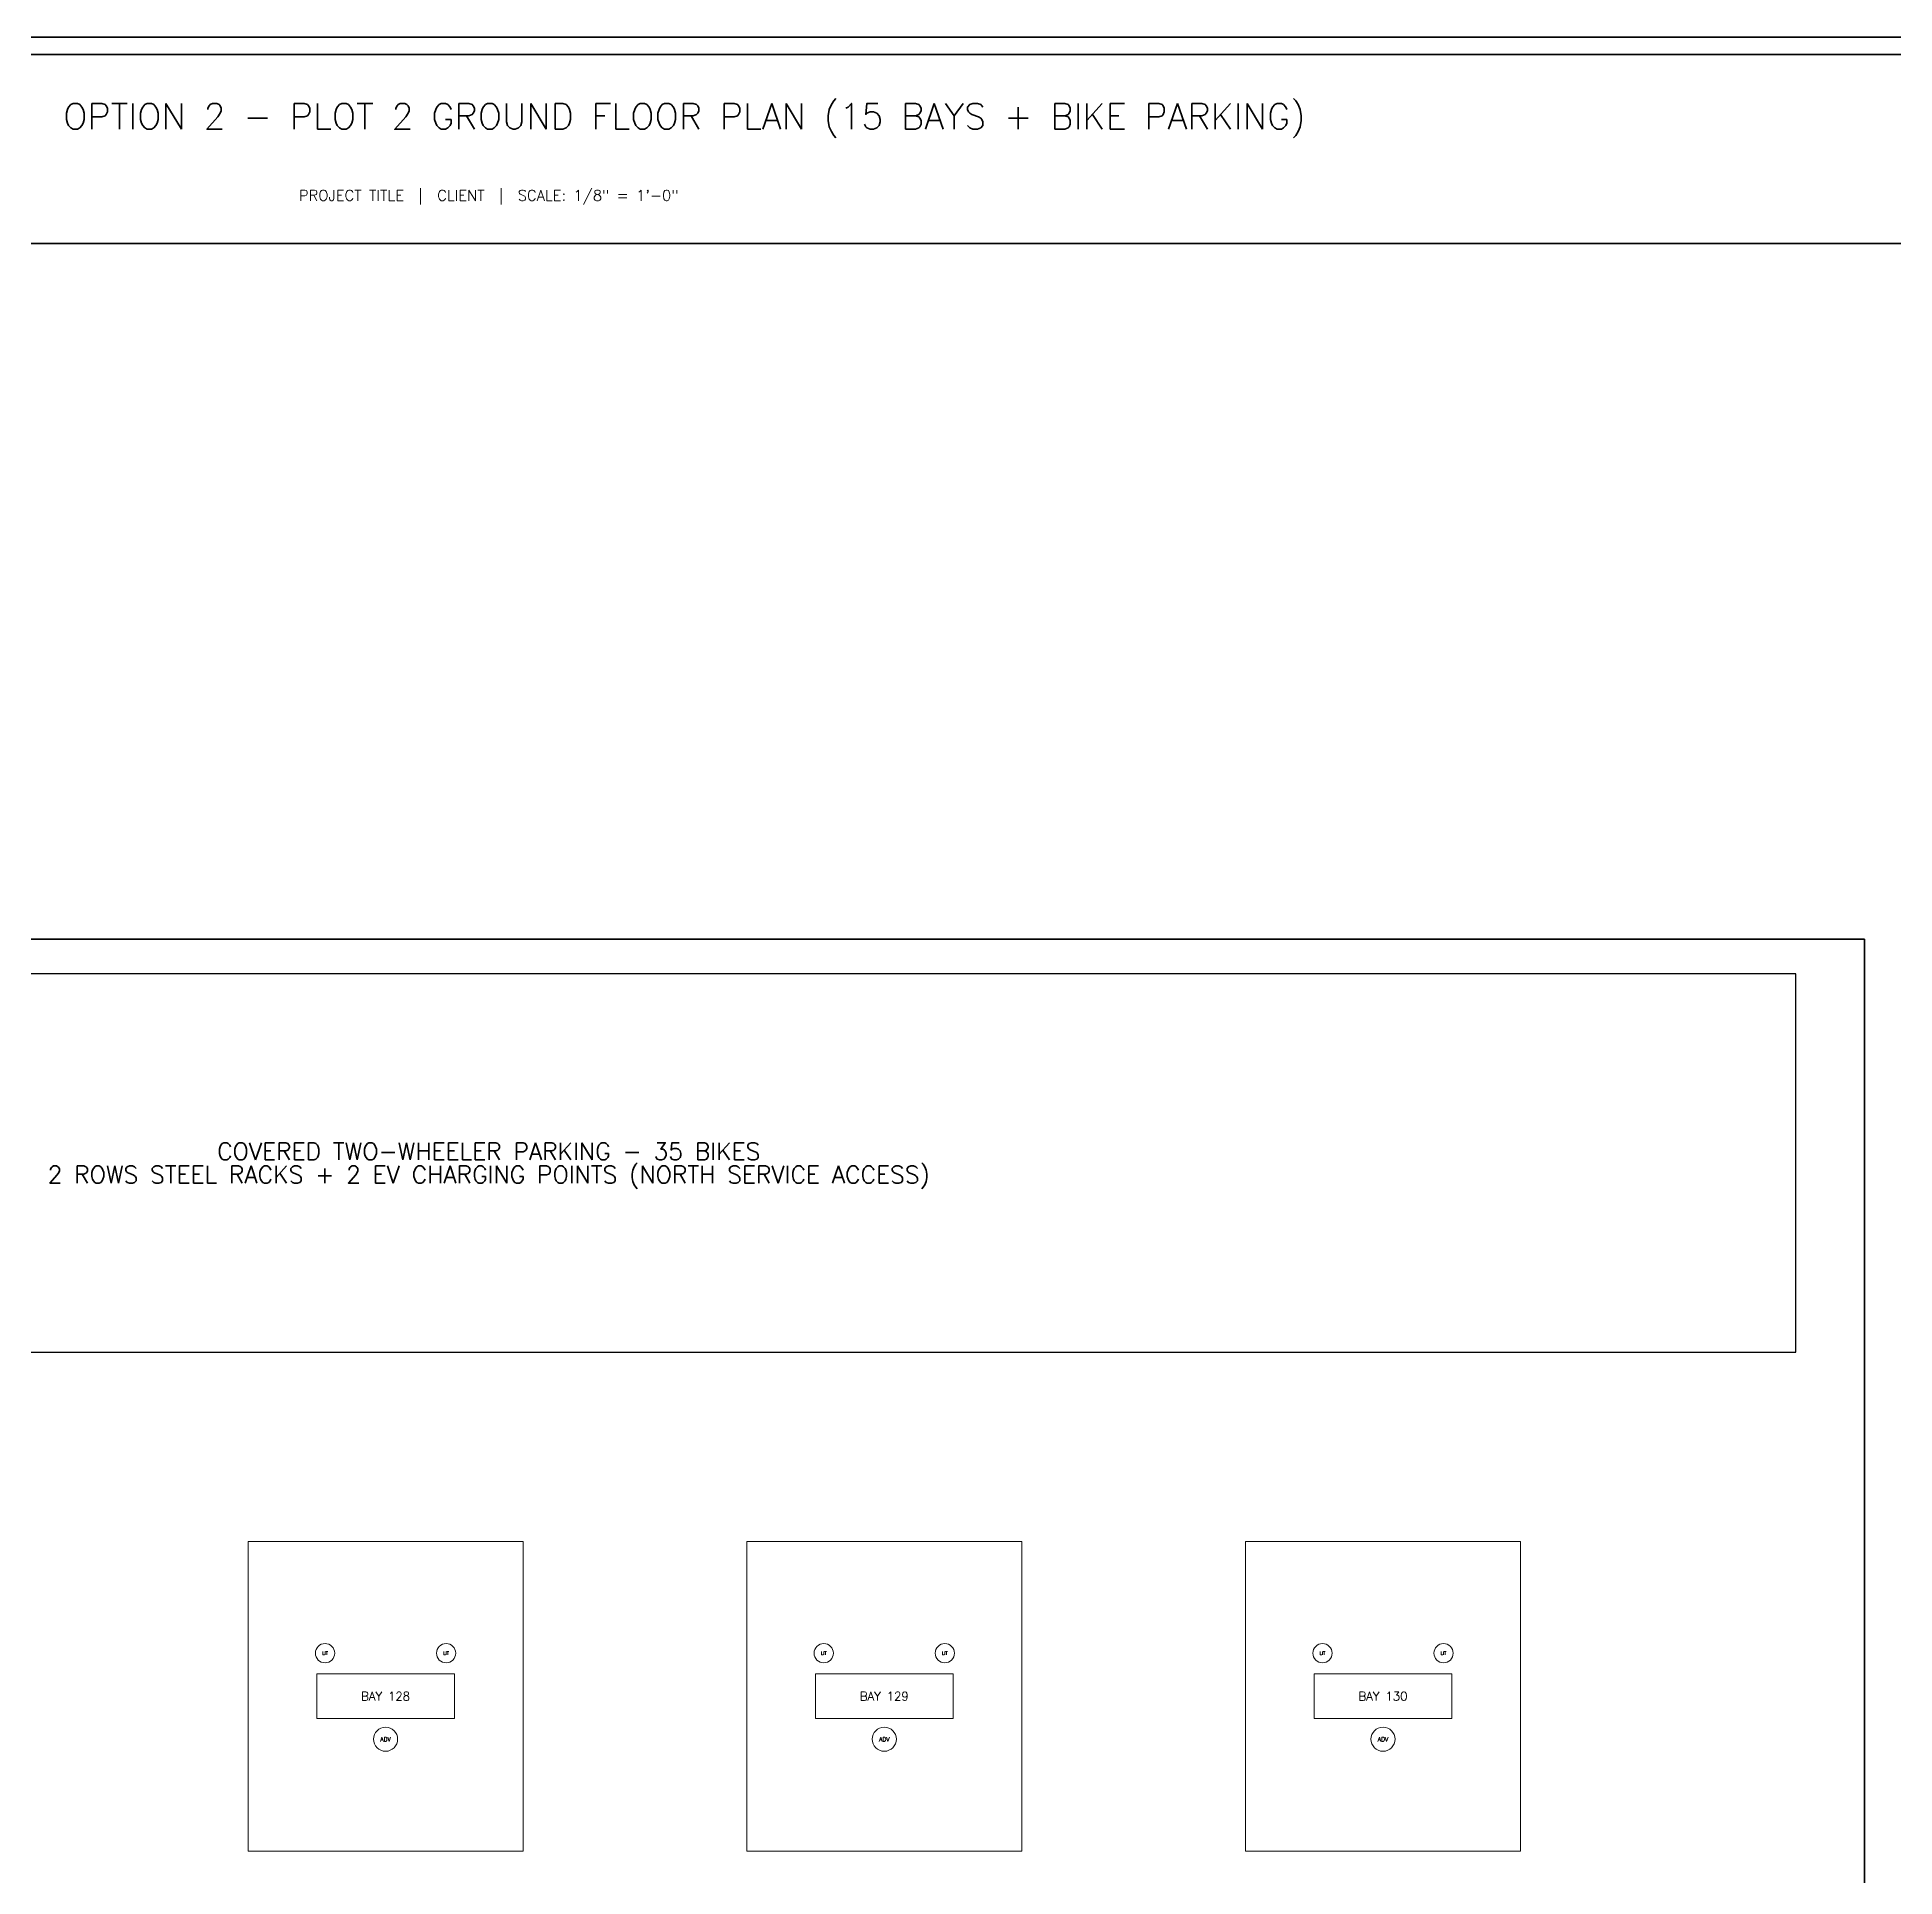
# Model space of a CAD drawing. Header units: inches. Extents: x 0 to 1800, y 0 to 1191.
# Drawn here: x 742 to 1391, y 549 to 1191 of the extents above; entities that cross this region are included whole.
import ezdxf
from ezdxf.enums import TextEntityAlignment as Align

# ---------------------------------------------------------------- set-up
doc = ezdxf.new("R2010")
doc.units = ezdxf.units.IN
doc.header["$MEASUREMENT"] = 0
for name, color, linetype in [('A-BAY', 3, 'Continuous'), ('A-FURN', 1, 'Continuous'), ('A-JALI', 6, 'Continuous'), ('A-TEXT-TTL', 7, 'Continuous'), ('A-TTLB', 7, 'Continuous'), ('A-WALL', 7, 'Continuous')]:
    doc.layers.add(name, color=color, linetype=linetype)
doc.styles.add('SIMPLEX', font='simplex.shx')

msp = doc.modelspace()

# ---------------------------------------------------------------- linework, layer by layer
at = {"layer": 'A-BAY', "lineweight": 15}
for p, q in [((912, 558), (912, 666)), ((1086, 558), (1086, 666)), ((1260, 558), (1260, 666)), ((816, 558), (912, 558)), ((990, 558), (1086, 558)), ((1164, 558), (1260, 558))]:
    msp.add_line(p, q, dxfattribs=at)
at = {"layer": 'A-FURN', "lineweight": 30}
for p, q in [((1356, 864), (444, 864)), ((1356, 732), (1356, 864)), ((444, 732), (1356, 732))]:
    msp.add_line(p, q, dxfattribs=at)
at = {"layer": 'A-FURN', "lineweight": 20}
for p, q in [((888, 619.8), (840, 619.8)), ((840, 619.8), (840, 604.2)), ((888, 604.2), (888, 619.8)), ((1062, 619.8), (1014, 619.8)), ((1014, 619.8), (1014, 604.2)), ((1062, 604.2), (1062, 619.8)), ((1236, 619.8), (1188, 619.8)), ((1188, 619.8), (1188, 604.2)), ((1236, 604.2), (1236, 619.8)), ((840, 604.2), (888, 604.2)), ((1014, 604.2), (1062, 604.2)), ((1188, 604.2), (1236, 604.2))]:
    msp.add_line(p, q, dxfattribs=at)
at = {"layer": 'A-FURN', "lineweight": 15}
for centre in [(842.88, 627), (885.12, 627), (1016.88, 627), (1059.12, 627), (1190.88, 627), (1233.12, 627)]:
    msp.add_circle(centre, 3.36, dxfattribs=at)
at = {"layer": 'A-FURN', "lineweight": 18}
for centre in [(864, 597), (1038, 597), (1212, 597)]:
    msp.add_circle(centre, 4.2, dxfattribs=at)
at = {"layer": 'A-JALI', "lineweight": 20}
for p, q in [((816, 666), (912, 666)), ((816, 558), (816, 666)), ((990, 666), (1086, 666)), ((990, 558), (990, 666)), ((1164, 666), (1260, 666)), ((1164, 558), (1164, 666))]:
    msp.add_line(p, q, dxfattribs=at)
at = {"layer": 'A-TTLB', "lineweight": 50}
msp.add_line((1800, 1190.66), (0, 1190.66), dxfattribs=at)
at = {"layer": 'A-TTLB', "lineweight": 25}
msp.add_line((1794, 1184.66), (6, 1184.66), dxfattribs=at)
at = {"layer": 'A-TTLB', "lineweight": 35}
for p, q in [((1794, 1184.66), (6, 1184.66)), ((6, 1118.66), (1794, 1118.66))]:
    msp.add_line(p, q, dxfattribs=at)
at = {"layer": 'A-WALL', "lineweight": 50}
for p, q in [((1380, 876), (420, 876)), ((1380, 216), (1380, 876))]:
    msp.add_line(p, q, dxfattribs=at)

# ---------------------------------------------------------------- texts
at = {"layer": 'A-BAY', "style": 'SIMPLEX'}
for s, p in [('BAY 128', (864, 612)), ('BAY 129', (1038, 612)), ('BAY 130', (1212, 612))]:
    msp.add_text(s, height=3, dxfattribs=at).set_placement(p, align=Align.MIDDLE_CENTER)
at = {"layer": 'A-FURN', "style": 'SIMPLEX'}
for s, height, p in [('LIT', 1.125, (842.88, 627)), ('LIT', 1.125, (885.12, 627)), ('LIT', 1.125, (1016.88, 627)), ('LIT', 1.125, (1059.12, 627)), ('LIT', 1.125, (1190.88, 627)), ('LIT', 1.125, (1233.12, 627)), ('ADV', 1.5, (864, 597)), ('ADV', 1.5, (1038, 597)), ('ADV', 1.5, (1212, 597))]:
    msp.add_text(s, height=height, dxfattribs=at).set_placement(p, align=Align.MIDDLE_CENTER)
at = {"layer": 'A-TEXT-TTL', "style": 'SIMPLEX'}
for s, height, p in [('SHEET 10 OF 16  -  OPTION 2 - PLOT 2 GROUND FLOOR PLAN (15 BAYS + BIKE PARKING)', 9, (900, 1163.06)), ('PROJECT TITLE  |  CLIENT  |  SCALE: 1/8" = 1\'-0"', 3.75, (900, 1135.46)), ('COVERED TWO-WHEELER PARKING - 35 BIKES', 6, (900, 802.05)), ('2 ROWS STEEL RACKS + 2 EV CHARGING POINTS (NORTH SERVICE ACCESS)', 6, (900, 793.95))]:
    msp.add_text(s, height=height, dxfattribs=at).set_placement(p, align=Align.MIDDLE_CENTER)

doc.saveas('drawing.dxf')
